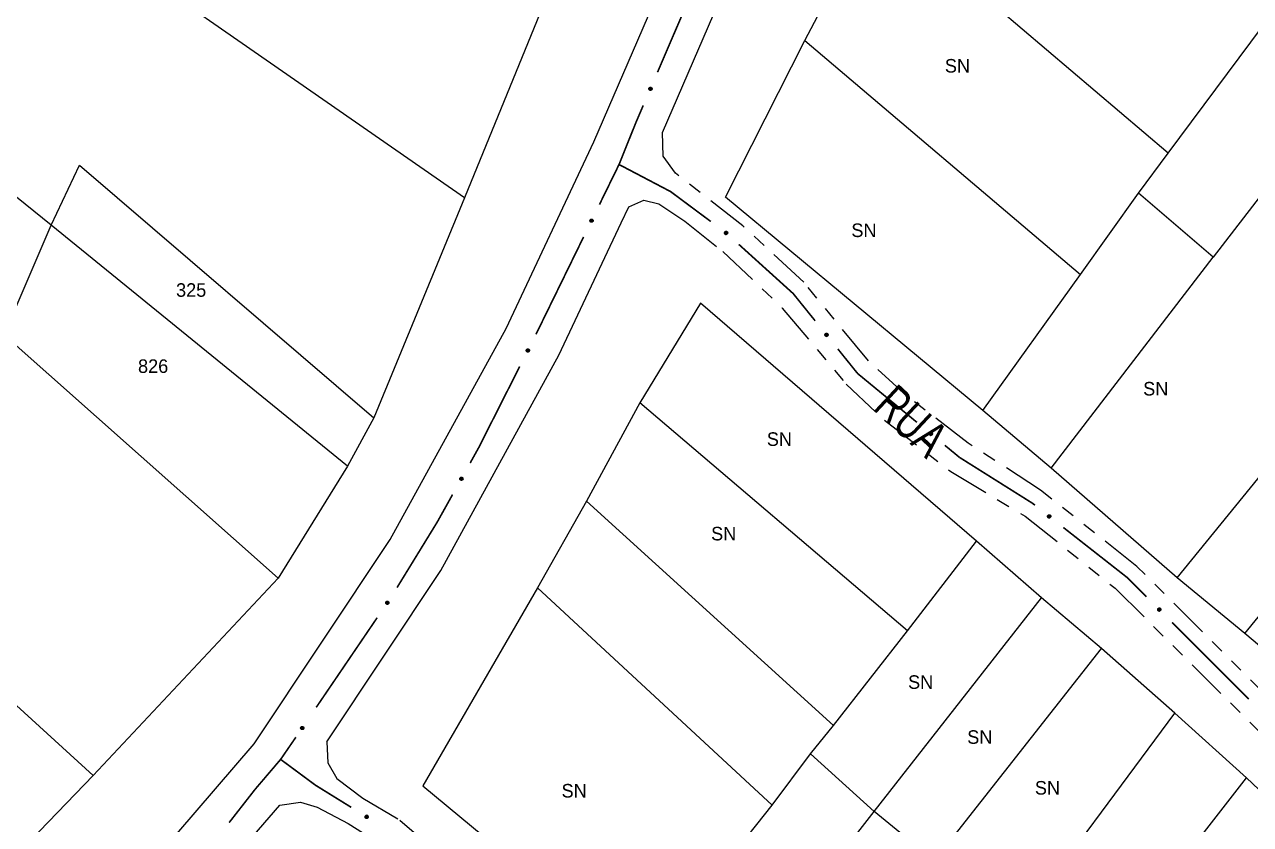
# Model space of a CAD drawing. Extents: x 207981 to 210201, y 4876477 to 4878908.
# Drawn here: x 209509.3 to 209645, y 4877651.8 to 4877740.3 of the extents above; entities that cross this region are included whole.
import ezdxf
from ezdxf.enums import TextEntityAlignment as Align

# ---------------------------------------------------------------- set-up
doc = ezdxf.new("R2010")
doc.units = 0
doc.header["$LTSCALE"] = 1.5
doc.header["$MEASUREMENT"] = 0
doc.linetypes.add('TRACO_25', pattern=[8, 3, -1, 1, -1, 1, -1])
for name, color, linetype in [('CD_MALHA_LOTES', 7, 'CONTINUOUS'), ('RU-QUADRA', 210, 'CONTINUOUS'), ('SV-EIXO-ROD-ESTR', 7, 'CONTINUOUS'), ('SV-EIXO-RUA-N-PAV', 6, 'CONTINUOUS'), ('SV-EST-MUNIC-PAV', 20, 'CONTINUOUS'), ('SV-RUA-NAO-PAV', 7, 'CONTINUOUS'), ('SV-TXT-RUA-N-PAV', 7, 'CONTINUOUS'), ('Th_NmrPort', 1, 'CONTINUOUS')]:
    doc.layers.add(name, color=color, linetype=linetype)
doc.styles.add('ARIAL', font='ARIAL.SHX')

msp = doc.modelspace()

# ---------------------------------------------------------------- linework, layer by layer
at = {"layer": 'CD_MALHA_LOTES', "linetype": 'Continuous', "flags": 128}
for points in [[(209557.983054, 4877721.140125), (209443.295872, 4877800.699996)], [(209512.212865, 4877718.11592), (209439.224826, 4877777.029771)], [(209595.671819, 4877738.538262), (209603.551737, 4877753.550004)], [(209635.916645, 4877726.059934), (209603.551737, 4877753.550004)], [(209568.335142, 4877746.496926), (209557.983054, 4877721.140125)], [(209635.916645, 4877726.059934), (209650.332513, 4877745.470595)], [(209615.371613, 4877697.592615), (209586.89419, 4877721.182495), (209595.671819, 4877738.538262)], [(209595.671819, 4877738.538262), (209626.194031, 4877712.65423)], [(209659.060269, 4877738.089406), (209640.906535, 4877714.5494)], [(209516.865489, 4877657.166545), (209431.547996, 4877734.981682)], [(209632.627635, 4877721.631351), (209635.916645, 4877726.059934)], [(209512.212865, 4877718.11592), (209515.353386, 4877724.745909)], [(209515.353386, 4877724.745909), (209547.921754, 4877696.772007)], [(209626.194031, 4877712.65423), (209632.627635, 4877721.631351)], [(209640.906535, 4877714.5494), (209632.627635, 4877721.631351)], [(209557.983054, 4877721.140125), (209547.921754, 4877696.772007)], [(209506.978663, 4877705.96094), (209512.212865, 4877718.11592)], [(209545.013864, 4877691.421489), (209512.212865, 4877718.11592)], [(209622.952293, 4877691.208885), (209640.906535, 4877714.5494)], [(209615.371613, 4877697.592615), (209626.194031, 4877712.65423)], [(209584.105099, 4877709.461101), (209577.395104, 4877698.448815)], [(209614.69478, 4877683.134239), (209584.105099, 4877709.461101)], [(209537.337035, 4877679.033878), (209506.978663, 4877705.96094)], [(209636.916704, 4877679.039898), (209655.569167, 4877701.98143)], [(209577.395104, 4877698.448815), (209571.474521, 4877687.554942)], [(209607.037492, 4877673.187659), (209577.395104, 4877698.448815)], [(209547.921754, 4877696.772007), (209545.013864, 4877691.421489)], [(209622.952293, 4877691.208885), (209615.371613, 4877697.592615)], [(209644.397638, 4877672.905532), (209663.099974, 4877695.797191)], [(209545.013864, 4877691.421489), (209537.337035, 4877679.033878)], [(209636.916704, 4877679.039898), (209622.952293, 4877691.208885)], [(209571.474521, 4877687.554942), (209566.067055, 4877677.963596)], [(209598.827617, 4877662.727962), (209571.474521, 4877687.554942)], [(209607.037492, 4877673.187659), (209614.69478, 4877683.134239)], [(209621.878422, 4877676.858421), (209614.69478, 4877683.134239)], [(209537.337035, 4877679.033878), (209516.865489, 4877657.166545)], [(209566.067055, 4877677.963596), (209553.357535, 4877656.017967)], [(209592.038681, 4877653.886557), (209566.067055, 4877677.963596)], [(209644.397638, 4877672.905532), (209636.916704, 4877679.039898)], [(209603.32726, 4877653.176087), (209621.878422, 4877676.858421)], [(209628.509475, 4877671.253602), (209621.878422, 4877676.858421)], [(209598.827617, 4877662.727962), (209607.037492, 4877673.187659)], [(209652.078064, 4877666.422056), (209644.397638, 4877672.905532)], [(209610.037255, 4877647.72915), (209628.509475, 4877671.253602)], [(209636.64041, 4877664.069961), (209628.509475, 4877671.253602)], [(209618.799718, 4877640.032392), (209636.64041, 4877664.069961)], [(209636.64041, 4877664.069961), (209644.573992, 4877656.92579)], [(209596.301501, 4877659.570317), (209598.827617, 4877662.727962)], [(209592.038681, 4877653.886557), (209596.301501, 4877659.570317)], [(209603.32726, 4877653.176087), (209596.301501, 4877659.570317)], [(209516.865489, 4877657.166545), (209504.94314, 4877644.837092)], [(209553.357535, 4877656.017967), (209577.710869, 4877635.848513)], [(209626.338595, 4877633.480279), (209644.573992, 4877656.92579)], [(209644.573992, 4877656.92579), (209652.073397, 4877649.82109)], [(209577.710869, 4877635.848513), (209592.038681, 4877653.886557)], [(209584.89451, 4877629.454282), (209603.32726, 4877653.176087)], [(209610.037255, 4877647.72915), (209603.32726, 4877653.176087)]]:
    msp.add_lwpolyline(points, dxfattribs=at)
at = {"layer": 'RU-QUADRA', "linetype": 'Continuous'}
msp.add_lwpolyline([(209568.335142, 4877746.496926), (209557.983054, 4877721.140125), (209547.921754, 4877696.772007), (209545.013864, 4877691.421489), (209537.337035, 4877679.033878), (209516.865489, 4877657.166545), (209504.94314, 4877644.837092), (209496.568417, 4877636.113421), (209470.978985, 4877609.128202), (209475.282662, 4877604.708209), (209453.008225, 4877587.726132), (209443.702977, 4877580.63088), (209430.675629, 4877570.278792), (209428.698264, 4877571.849052), (209399.619364, 4877550.330666), (209386.359386, 4877576.036414), (209380.659921, 4877585.92324), (209393.10569, 4877614.943982), (209404.853566, 4877668.914421), (209420.09091, 4877669.72863), (209425.790374, 4877701.424631), (209431.547996, 4877734.981682), (209436.669048, 4877763.727485)], dxfattribs=at)
at = {"layer": 'RU-QUADRA', "linetype": 'Continuous', "flags": 128}
for points in [[(209652.078064, 4877666.422056), (209644.397638, 4877672.905532), (209636.916704, 4877679.039898), (209622.952293, 4877691.208885), (209615.371613, 4877697.592615), (209586.89419, 4877721.182495), (209595.671819, 4877738.538262), (209603.551737, 4877753.550004)], [(209652.073397, 4877649.82109), (209644.573992, 4877656.92579), (209636.64041, 4877664.069961), (209628.509475, 4877671.253602), (209621.878422, 4877676.858421), (209614.69478, 4877683.134239), (209584.105099, 4877709.461101), (209577.395104, 4877698.448815), (209571.474521, 4877687.554942), (209566.067055, 4877677.963596), (209553.357535, 4877656.017967), (209577.710869, 4877635.848513), (209584.89451, 4877629.454282), (209591.170329, 4877623.928405), (209600.169616, 4877616.389528), (209607.826904, 4877609.995298), (209615.484191, 4877603.285303), (209623.023068, 4877597.088426), (209630.048827, 4877591.088901), (209638.10082, 4877583.90526), (209645.126579, 4877578.024147)]]:
    msp.add_lwpolyline(points, dxfattribs=at)
at = {"layer": 'SV-EIXO-ROD-ESTR', "const_width": 0.18}
for points in [[(209584.088214, 4877746.055275), (209579.352418, 4877735.029295)], [(209577.773819, 4877731.353968), (209576.984519, 4877729.516305)], [(209576.947283, 4877729.42961), (209575.1172, 4877724.878109)], [(209576.984519, 4877729.516305), (209576.947283, 4877729.42961)], [(209575.09087, 4877724.812626), (209572.923179, 4877720.385401)], [(209575.1172, 4877724.878109), (209575.09087, 4877724.812626)], [(209571.165248, 4877716.792397), (209566.332011, 4877706.911111)], [(209566.332011, 4877706.911111), (209565.914539, 4877706.057614)], [(209565.914539, 4877706.057614), (209565.892031, 4877706.013108)], [(209564.086784, 4877702.443643), (209559.573667, 4877693.519979)], [(209559.527162, 4877693.428026), (209558.60343, 4877691.771173)], [(209559.573667, 4877693.519979), (209559.527162, 4877693.428026)], [(209556.65561, 4877688.277465), (209555.194745, 4877685.657184)], [(209554.95438, 4877685.226053), (209550.5033, 4877677.977151)], [(209555.194745, 4877685.657184), (209554.95438, 4877685.226053)], [(209548.301056, 4877674.639061), (209541.553336, 4877664.715943)], [(209539.299237, 4877661.411557), (209538.166789, 4877659.763055)], [(209537.614158, 4877658.958591), (209535.001137, 4877655.898402)], [(209538.166789, 4877659.763055), (209537.614158, 4877658.958591)], [(209534.801867, 4877655.665031), (209531.912571, 4877651.966732)], [(209535.001137, 4877655.898402), (209534.801867, 4877655.665031)]]:
    msp.add_lwpolyline(points, dxfattribs=at)
at = {"layer": 'SV-EIXO-ROD-ESTR'}
for points in [[(209578.720967, 4877733.280207), (209578.739737, 4877733.235043), (209578.746633, 4877733.192389), (209578.742146, 4877733.155158), (209578.729602, 4877733.123292), (209578.713097, 4877733.092137), (209578.689526, 4877733.064398), (209578.656546, 4877733.039405), (209578.611373, 4877733.020258), (209578.567214, 4877733.016065), (209578.530478, 4877733.018512), (209578.496497, 4877733.029679), (209578.4665, 4877733.04622), (209578.438495, 4877733.071656), (209578.413494, 4877733.105326), (209578.39534, 4877733.151215), (209578.388866, 4877733.193078), (209578.394152, 4877733.228976), (209578.405595, 4877733.263067), (209578.422826, 4877733.294672), (209578.446121, 4877733.321768), (209578.480066, 4877733.34688), (209578.525596, 4877733.364197), (209578.567276, 4877733.371131), (209578.603238, 4877733.366351), (209578.636547, 4877733.354329), (209578.667997, 4877733.338155), (209578.696868, 4877733.315622), (209578.720967, 4877733.280207)], [(209572.206035, 4877718.669695), (209572.22256, 4877718.623663), (209572.227349, 4877718.580721), (209572.221035, 4877718.543756), (209572.206938, 4877718.512546), (209572.18892, 4877718.482241), (209572.164013, 4877718.455695), (209572.129843, 4877718.432355), (209572.083782, 4877718.415454), (209572.039471, 4877718.41344), (209572.002899, 4877718.417691), (209571.969509, 4877718.430516), (209571.940362, 4877718.448513), (209571.913643, 4877718.475297), (209571.890329, 4877718.510156), (209571.874455, 4877718.556883), (209571.870049, 4877718.599014), (209571.877095, 4877718.634608), (209571.890202, 4877718.668095), (209571.908967, 4877718.698814), (209571.933567, 4877718.724731), (209571.968707, 4877718.748142), (209572.015034, 4877718.763197), (209572.057004, 4877718.768072), (209572.092688, 4877718.761528), (209572.125365, 4877718.747882), (209572.155981, 4877718.73018), (209572.183708, 4877718.706253), (209572.206035, 4877718.669695)], [(209565.152484, 4877704.306911), (209565.168394, 4877704.260662), (209565.172611, 4877704.217661), (209565.165805, 4877704.180783), (209565.151294, 4877704.149764), (209565.132873, 4877704.119701), (209565.107615, 4877704.093489), (209565.073137, 4877704.070607), (209565.026856, 4877704.054321), (209564.982521, 4877704.052897), (209564.946009, 4877704.057635), (209564.912793, 4877704.070904), (209564.883888, 4877704.089288), (209564.857529, 4877704.116425), (209564.83468, 4877704.151592), (209564.819431, 4877704.198526), (209564.815586, 4877704.240711), (209564.823106, 4877704.276208), (209564.836657, 4877704.309518), (209564.85583, 4877704.339984), (209564.880773, 4877704.365571), (209564.916222, 4877704.388512), (209564.962745, 4877704.402949), (209565.004777, 4877704.407264), (209565.04037, 4877704.400245), (209565.072863, 4877704.386165), (209565.10324, 4877704.368057), (209565.130646, 4877704.343763), (209565.152484, 4877704.306911)], [(209557.795633, 4877690.096209), (209557.809664, 4877690.049357), (209557.812142, 4877690.00622), (209557.803853, 4877689.969647), (209557.788102, 4877689.939238), (209557.768484, 4877689.909944), (209557.742188, 4877689.884773), (209557.706815, 4877689.8633), (209557.659914, 4877689.848895), (209557.615558, 4877689.849261), (209557.579267, 4877689.855469), (209557.546613, 4877689.870068), (209557.518474, 4877689.889603), (209557.493231, 4877689.917782), (209557.47182, 4877689.953842), (209557.458477, 4877690.001353), (209557.456338, 4877690.043659), (209557.465284, 4877690.078824), (209557.480168, 4877690.111559), (209557.500556, 4877690.141227), (209557.52651, 4877690.165787), (209557.562856, 4877690.187278), (209557.609924, 4877690.199826), (209557.652095, 4877690.202442), (209557.687376, 4877690.193992), (209557.719275, 4877690.178613), (209557.748896, 4877690.159293), (209557.775299, 4877690.133913), (209557.795633, 4877690.096209)], [(209549.597497, 4877676.349827), (209549.607328, 4877676.301917), (209549.605981, 4877676.258731), (209549.59449, 4877676.223034), (209549.57611, 4877676.194138), (209549.553977, 4877676.166694), (209549.525558, 4877676.143947), (209549.488424, 4877676.125688), (209549.440433, 4877676.115489), (209549.396283, 4877676.119777), (209549.360683, 4877676.12917), (209549.329449, 4877676.146601), (209549.303148, 4877676.168548), (209549.280497, 4877676.19885), (209549.26236, 4877676.236663), (209549.253272, 4877676.285168), (209549.254884, 4877676.327498), (209549.266905, 4877676.361733), (209549.284627, 4877676.393023), (209549.307559, 4877676.420771), (209549.335585, 4877676.442939), (209549.373689, 4877676.461131), (209549.421682, 4877676.469466), (209549.46392, 4877676.468341), (209549.498315, 4877676.456803), (209549.528728, 4877676.438662), (209549.556524, 4877676.416798), (209549.580579, 4877676.389182), (209549.597497, 4877676.349827)], [(209540.174198, 4877662.490826), (209540.183802, 4877662.44287), (209540.18225, 4877662.39969), (209540.17059, 4877662.364048), (209540.152073, 4877662.33524), (209540.129811, 4877662.3079), (209540.101284, 4877662.285289), (209540.064063, 4877662.267206), (209540.016024, 4877662.257234), (209539.971895, 4877662.261732), (209539.936341, 4877662.271294), (209539.905189, 4877662.288872), (209539.878993, 4877662.310944), (209539.856486, 4877662.341353), (209539.838529, 4877662.379251), (209539.829671, 4877662.427799), (209539.831483, 4877662.470121), (209539.843667, 4877662.504299), (209539.861537, 4877662.535505), (209539.8846, 4877662.563143), (209539.91273, 4877662.585178), (209539.95092, 4877662.603189), (209539.998953, 4877662.611297), (209540.041184, 4877662.609971), (209540.075525, 4877662.598271), (209540.105851, 4877662.579986), (209540.133543, 4877662.55799), (209540.157467, 4877662.53026), (209540.174198, 4877662.490826)]]:
    msp.add_lwpolyline(points, close=True, dxfattribs=at)
for points in [[(209578.422826, 4877733.294672), (209578.388866, 4877733.193078)], [(209578.433345, 4877733.303982), (209578.394185, 4877733.178235)], [(209578.446121, 4877733.321768), (209578.39534, 4877733.151215)], [(209578.463106, 4877733.328325), (209578.407052, 4877733.135582)], [(209578.480066, 4877733.34688), (209578.413494, 4877733.105326)], [(209578.502721, 4877733.351407), (209578.426726, 4877733.091491)], [(209578.525596, 4877733.364197), (209578.438495, 4877733.071656)], [(209578.544659, 4877733.366065), (209578.4534, 4877733.063698)], [(209578.567276, 4877733.371131), (209578.4665, 4877733.04622)], [(209578.58318, 4877733.365856), (209578.482228, 4877733.04092)], [(209578.603238, 4877733.366351), (209578.496497, 4877733.029679)], [(209578.618471, 4877733.358123), (209578.51178, 4877733.026742)], [(209578.636547, 4877733.354329), (209578.530478, 4877733.018512)], [(209578.651784, 4877733.34233), (209578.552447, 4877733.021156)], [(209578.667997, 4877733.338155), (209578.567214, 4877733.016065)], [(209578.680436, 4877733.322598), (209578.591507, 4877733.0222)], [(209578.696868, 4877733.315622), (209578.611373, 4877733.020258)], [(209578.706933, 4877733.297852), (209578.633622, 4877733.033812)], [(209578.720967, 4877733.280207), (209578.656546, 4877733.039405)], [(209578.730192, 4877733.25519), (209578.675568, 4877733.058863)], [(209578.739737, 4877733.235043), (209578.689526, 4877733.064398)], [(209578.743773, 4877733.210745), (209578.703899, 4877733.086791)], [(209578.746633, 4877733.192389), (209578.713097, 4877733.092137)], [(209571.908967, 4877718.698814), (209571.870049, 4877718.599014)], [(209571.933567, 4877718.724731), (209571.874455, 4877718.556883)], [(209571.919931, 4877718.707594), (209571.874632, 4877718.583927)], [(209571.950855, 4877718.730444), (209571.885384, 4877718.540693)], [(209571.968707, 4877718.748142), (209571.890329, 4877718.510156)], [(209571.991557, 4877718.751548), (209571.902864, 4877718.495686)], [(209572.015034, 4877718.763197), (209571.913643, 4877718.475297)], [(209572.034166, 4877718.764125), (209571.928138, 4877718.466615)], [(209572.057004, 4877718.768072), (209571.940362, 4877718.448513)], [(209572.07263, 4877718.76202), (209571.955811, 4877718.442446)], [(209572.092688, 4877718.761528), (209571.969509, 4877718.430516)], [(209572.107497, 4877718.752561), (209571.984629, 4877718.426831)], [(209572.125365, 4877718.747882), (209572.002899, 4877718.417691)], [(209572.139993, 4877718.735147), (209572.024972, 4877718.41925)], [(209572.155981, 4877718.73018), (209572.039471, 4877718.41344)], [(209572.167639, 4877718.71403), (209572.064037, 4877718.418371)], [(209572.183708, 4877718.706253), (209572.083782, 4877718.415454)], [(209572.192887, 4877718.688009), (209572.106671, 4877718.427897)], [(209572.206035, 4877718.669695), (209572.129843, 4877718.432355)], [(209572.214018, 4877718.644255), (209572.149799, 4877718.450853)], [(209572.22256, 4877718.623663), (209572.164013, 4877718.455695)], [(209572.225396, 4877718.599196), (209572.17947, 4877718.477353)], [(209572.227349, 4877718.580721), (209572.18892, 4877718.482241)], [(209564.85583, 4877704.339984), (209564.815586, 4877704.240711)], [(209564.880773, 4877704.365571), (209564.819431, 4877704.198526)], [(209564.86691, 4877704.348618), (209564.819967, 4877704.225565)], [(209564.898135, 4877704.371053), (209564.830143, 4877704.182191)], [(209564.916222, 4877704.388512), (209564.83468, 4877704.151592)], [(209564.939116, 4877704.391613), (209564.847022, 4877704.136956)], [(209564.962745, 4877704.402949), (209564.857529, 4877704.116425)], [(209564.981887, 4877704.403622), (209564.871907, 4877704.10755)], [(209565.004777, 4877704.407264), (209564.883888, 4877704.089288)], [(209565.020321, 4877704.401005), (209564.899255, 4877704.083015)], [(209565.04037, 4877704.400245), (209564.912793, 4877704.070904)], [(209565.055059, 4877704.391082), (209564.927863, 4877704.067018)], [(209565.072863, 4877704.386165), (209564.946009, 4877704.057635)], [(209565.087319, 4877704.373237), (209564.968101, 4877704.0589)], [(209565.10324, 4877704.368057), (209564.982521, 4877704.052897)], [(209565.114682, 4877704.351753), (209565.00715, 4877704.0575)], [(209565.130646, 4877704.343763), (209565.026856, 4877704.054321)], [(209565.139581, 4877704.325398), (209565.049908, 4877704.066458)], [(209565.152484, 4877704.306911), (209565.073137, 4877704.070607)], [(209565.160127, 4877704.281367), (209565.093338, 4877704.088838)], [(209565.168394, 4877704.260662), (209565.107615, 4877704.093489)], [(209565.170904, 4877704.23616), (209565.123359, 4877704.11494)], [(209565.172611, 4877704.217661), (209565.132873, 4877704.119701)], [(209557.500556, 4877690.141227), (209557.456338, 4877690.043659)], [(209557.52651, 4877690.165787), (209557.458477, 4877690.001353)], [(209557.511975, 4877690.149407), (209557.460104, 4877690.028348)], [(209557.54408, 4877690.170564), (209557.468521, 4877689.984599)], [(209557.562856, 4877690.187278), (209557.47182, 4877689.953842)], [(209557.585856, 4877690.189454), (209557.483561, 4877689.93872)], [(209557.609924, 4877690.199826), (209557.493231, 4877689.917782)], [(209557.629078, 4877690.199726), (209557.507239, 4877689.908334)], [(209557.652095, 4877690.202442), (209557.518474, 4877689.889603)], [(209557.667374, 4877690.19556), (209557.533575, 4877689.882715)], [(209557.687376, 4877690.193992), (209557.546613, 4877689.870068)], [(209557.701683, 4877690.184243), (209557.561514, 4877689.865576)], [(209557.719275, 4877690.178613), (209557.579267, 4877689.855469)], [(209557.733198, 4877690.165111), (209557.601392, 4877689.855842)], [(209557.748896, 4877690.159293), (209557.615558, 4877689.849261)], [(209557.759671, 4877690.142541), (209557.640353, 4877689.852867)], [(209557.775299, 4877690.133913), (209557.659914, 4877689.848895)], [(209557.783486, 4877690.115203), (209557.683437, 4877689.860092)], [(209557.795633, 4877690.096209), (209557.706815, 4877689.8633)], [(209557.802239, 4877690.070378), (209557.727735, 4877689.880701)], [(209557.809664, 4877690.049357), (209557.742188, 4877689.884773)], [(209557.811182, 4877690.024773), (209557.758785, 4877689.905571)], [(209557.812142, 4877690.00622), (209557.768484, 4877689.909944)], [(209549.335585, 4877676.442939), (209549.253272, 4877676.285168)], [(209549.307559, 4877676.420771), (209549.254884, 4877676.327498)], [(209549.319657, 4877676.427909), (209549.257281, 4877676.311913)], [(209549.353508, 4877676.446143), (209549.261795, 4877676.267591)], [(209549.373689, 4877676.461131), (209549.26236, 4877676.236663)], [(209549.396792, 4877676.461263), (209549.272717, 4877676.220561)], [(209549.421682, 4877676.469466), (209549.280497, 4877676.19885)], [(209549.440752, 4877676.467672), (209549.293614, 4877676.1882)], [(209549.46392, 4877676.468341), (209549.303148, 4877676.168548)], [(209549.47853, 4877676.460135), (209549.317581, 4877676.160352)], [(209549.498315, 4877676.456803), (209549.329449, 4877676.146601)], [(209549.511704, 4877676.445827), (209549.343894, 4877676.140809)], [(209549.528728, 4877676.438662), (209549.360683, 4877676.12917)], [(209549.541402, 4877676.423982), (209549.382755, 4877676.127585)], [(209549.556524, 4877676.416798), (209549.396283, 4877676.119777)], [(209549.565775, 4877676.399158), (209549.4213, 4877676.121175)], [(209549.580579, 4877676.389182), (209549.440433, 4877676.115489)], [(209549.587078, 4877676.369821), (209549.464854, 4877676.124561)], [(209549.597497, 4877676.349827), (209549.488424, 4877676.125688)], [(209549.601792, 4877676.323513), (209549.510801, 4877676.14117)], [(209549.607328, 4877676.301917), (209549.525558, 4877676.143947)], [(209549.606667, 4877676.277295), (209549.54393, 4877676.163196)], [(209549.605981, 4877676.258731), (209549.553977, 4877676.166694)], [(209539.91273, 4877662.585178), (209539.829671, 4877662.427799)], [(209539.8846, 4877662.563143), (209539.831483, 4877662.470121)], [(209539.896731, 4877662.570224), (209539.833806, 4877662.454525)], [(209539.930668, 4877662.588297), (209539.83811, 4877662.410182)], [(209539.95092, 4877662.603189), (209539.838529, 4877662.379251)], [(209539.974023, 4877662.603212), (209539.848809, 4877662.363101)], [(209539.998953, 4877662.611297), (209539.856486, 4877662.341353)], [(209540.018014, 4877662.609412), (209539.869553, 4877662.330641)], [(209540.041184, 4877662.609971), (209539.878993, 4877662.310944)], [(209540.055755, 4877662.601696), (209539.893387, 4877662.30268)], [(209540.075525, 4877662.598271), (209539.905189, 4877662.288872)], [(209540.088861, 4877662.587231), (209539.919607, 4877662.283012)], [(209540.105851, 4877662.579986), (209539.936341, 4877662.271294)], [(209540.118456, 4877662.565246), (209539.958405, 4877662.269604)], [(209540.133543, 4877662.55799), (209539.971895, 4877662.261732)], [(209540.14271, 4877662.540306), (209539.996919, 4877662.263012)], [(209540.157467, 4877662.53026), (209540.016024, 4877662.257234)], [(209540.163874, 4877662.510868), (209540.040489, 4877662.26619)], [(209540.174198, 4877662.490826), (209540.064063, 4877662.267206)], [(209540.178368, 4877662.464491), (209540.086514, 4877662.282582)], [(209540.183802, 4877662.44287), (209540.101284, 4877662.285289)], [(209540.183024, 4877662.418251), (209540.119747, 4877662.30445)], [(209540.18225, 4877662.39969), (209540.129811, 4877662.3079)]]:
    msp.add_lwpolyline(points, dxfattribs=at)
at = {"layer": 'SV-EIXO-RUA-N-PAV', "const_width": 0.18}
for points in [[(209575.09087, 4877724.812626), (209580.403258, 4877722.023623)], [(209580.403258, 4877722.023623), (209580.804549, 4877721.812945)], [(209580.804549, 4877721.812945), (209585.25435, 4877718.501465)], [(209588.34918, 4877715.974424), (209594.28417, 4877710.610107)], [(209594.28417, 4877710.610107), (209594.374535, 4877710.52843)], [(209594.374535, 4877710.52843), (209596.80908, 4877707.509594)], [(209599.32009, 4877704.395942), (209601.203347, 4877702.060703)], [(209601.203347, 4877702.060703), (209601.516633, 4877701.672229)], [(209601.516633, 4877701.672229), (209608.081164, 4877696.271032)], [(209611.170013, 4877693.729574), (209612.714438, 4877692.458845)], [(209612.714438, 4877692.458845), (209612.801148, 4877692.387501)], [(209612.801148, 4877692.387501), (209620.326667, 4877687.659077)], [(209620.326667, 4877687.659077), (209620.871719, 4877687.316612)], [(209620.871719, 4877687.316612), (209621.152138, 4877687.096824)], [(209624.300362, 4877684.629297), (209631.383865, 4877679.077362)], [(209631.383865, 4877679.077362), (209631.442024, 4877679.031778)], [(209631.442024, 4877679.031778), (209633.511093, 4877676.962709)], [(209636.33952, 4877674.134282), (209644.824801, 4877665.649)], [(209537.984235, 4877658.684637), (209537.614158, 4877658.958591)], [(209541.469418, 4877656.104697), (209537.984235, 4877658.684637)], [(209542.033828, 4877655.7553), (209541.469418, 4877656.104697)], [(209545.434888, 4877653.649882), (209542.033828, 4877655.7553)]]:
    msp.add_lwpolyline(points, dxfattribs=at)
at = {"layer": 'SV-EIXO-RUA-N-PAV'}
for points in [[(209586.913974, 4877717.420012), (209586.96278, 4877717.42317), (209587.005373, 4877717.415905), (209587.039153, 4877717.399621), (209587.065251, 4877717.377447), (209587.089396, 4877717.351755), (209587.108024, 4877717.320482), (209587.121011, 4877717.281192), (209587.124524, 4877717.232255), (209587.114213, 4877717.189112), (209587.10002, 4877717.15514), (209587.078466, 4877717.126595), (209587.053114, 4877717.103557), (209587.019989, 4877717.085281), (209586.980044, 4877717.072509), (209586.93075, 4877717.070168), (209586.889043, 4877717.077578), (209586.856782, 4877717.094187), (209586.828222, 4877717.116038), (209586.803887, 4877717.142562), (209586.785778, 4877717.173367), (209586.772991, 4877717.213608), (209586.771325, 4877717.262292), (209586.77824, 4877717.303974), (209586.794391, 4877717.336459), (209586.816537, 4877717.364093), (209586.842011, 4877717.388623), (209586.872668, 4877717.408658), (209586.913974, 4877717.420012)], [(209598.060077, 4877706.133714), (209598.108776, 4877706.129193), (209598.149706, 4877706.11535), (209598.180521, 4877706.093978), (209598.202826, 4877706.067992), (209598.222651, 4877706.038837), (209598.236154, 4877706.005033), (209598.24283, 4877705.964194), (209598.238638, 4877705.91531), (209598.2217, 4877705.874314), (209598.202364, 4877705.842982), (209598.176606, 4877705.818164), (209598.147961, 4877705.799379), (209598.112383, 4877705.786514), (209598.070931, 4877705.780153), (209598.021879, 4877705.785558), (209597.981845, 4877705.799405), (209597.952583, 4877705.82086), (209597.927796, 4877705.846913), (209597.907913, 4877705.87692), (209597.894849, 4877705.91018), (209597.88852, 4877705.951927), (209597.894496, 4877706.000271), (209597.907851, 4877706.040357), (209597.928889, 4877706.069913), (209597.955088, 4877706.093739), (209597.984088, 4877706.113979), (209598.017504, 4877706.128967), (209598.060077, 4877706.133714)], [(209609.584578, 4877695.176598), (209609.633185, 4877695.18202), (209609.676069, 4877695.17674), (209609.710569, 4877695.162042), (209609.737669, 4877695.141105), (209609.762981, 4877695.116562), (209609.783042, 4877695.086187), (209609.797839, 4877695.047542), (209609.80362, 4877694.998821), (209609.795324, 4877694.955246), (209609.782724, 4877694.920652), (209609.762519, 4877694.891136), (209609.738264, 4877694.866946), (209609.706024, 4877694.847152), (209609.666715, 4877694.832539), (209609.617583, 4877694.827911), (209609.575576, 4877694.833376), (209609.54258, 4877694.848469), (209609.513036, 4877694.86897), (209609.487494, 4877694.894336), (209609.467974, 4877694.924266), (209609.453332, 4877694.96387), (209609.449407, 4877695.012424), (209609.454379, 4877695.054383), (209609.469005, 4877695.087583), (209609.489843, 4877695.116215), (209609.514151, 4877695.141902), (209609.543845, 4877695.163338), (209609.584578, 4877695.176598)], [(209622.681072, 4877686.038334), (209622.729537, 4877686.044906), (209622.772534, 4877686.040645), (209622.807372, 4877686.026768), (209622.834961, 4877686.006479), (209622.860848, 4877685.982543), (209622.881623, 4877685.952652), (209622.897332, 4877685.914369), (209622.904266, 4877685.865799), (209622.897006, 4877685.822039), (209622.885229, 4877685.787156), (209622.865729, 4877685.75717), (209622.842055, 4877685.732412), (209622.810292, 4877685.711859), (209622.771341, 4877685.696318), (209622.722333, 4877685.690527), (209622.680208, 4877685.694994), (209622.646863, 4877685.709301), (209622.616841, 4877685.729096), (209622.590706, 4877685.753849), (209622.570482, 4877685.783308), (209622.554905, 4877685.822555), (209622.549831, 4877685.871001), (209622.553806, 4877685.913066), (209622.567641, 4877685.946604), (209622.587795, 4877685.975722), (209622.611487, 4877686.001978), (209622.640664, 4877686.024112), (209622.681072, 4877686.038334)], [(209634.901548, 4877675.727931), (209634.950451, 4877675.728624), (209634.992623, 4877675.71922), (209635.025539, 4877675.701252), (209635.050486, 4877675.67779), (209635.073304, 4877675.650913), (209635.090331, 4877675.61874), (209635.10132, 4877675.578845), (209635.102359, 4877675.529793), (209635.089886, 4877675.487225), (209635.073997, 4877675.454012), (209635.05103, 4877675.426591), (209635.024549, 4877675.404861), (209634.990544, 4877675.38828), (209634.950006, 4877675.377539), (209634.900657, 4877675.377687), (209634.859376, 4877675.387191), (209634.827995, 4877675.405406), (209634.800573, 4877675.42867), (209634.777606, 4877675.456388), (209634.761074, 4877675.488066), (209634.750333, 4877675.528902), (209634.751125, 4877675.577607), (209634.760134, 4877675.618888), (209634.777903, 4877675.650517), (209634.801414, 4877675.676998), (209634.828094, 4877675.700213), (209634.859722, 4877675.718675), (209634.901548, 4877675.727931)], [(209547.199644, 4877652.427948), (209547.152199, 4877652.416073), (209547.108994, 4877652.415568), (209547.072838, 4877652.425519), (209547.043181, 4877652.442643), (209547.014813, 4877652.46358), (209546.99087, 4877652.490998), (209546.971036, 4877652.527316), (209546.958789, 4877652.574826), (209546.961181, 4877652.619119), (209546.969041, 4877652.655088), (209546.985116, 4877652.687041), (209547.005917, 4877652.714258), (209547.03522, 4877652.738187), (209547.07222, 4877652.757927), (209547.120291, 4877652.769086), (209547.162652, 4877652.76929), (209547.197371, 4877652.758747), (209547.229392, 4877652.742382), (209547.258097, 4877652.72066), (209547.281445, 4877652.693611), (209547.301253, 4877652.656321), (209547.311638, 4877652.608729), (209547.312324, 4877652.566482), (209547.302271, 4877652.531624), (209547.28545, 4877652.500461), (209547.264797, 4877652.471754), (209547.238237, 4877652.446538), (209547.199644, 4877652.427948)]]:
    msp.add_lwpolyline(points, close=True, dxfattribs=at)
for points in [[(209586.771325, 4877717.262292), (209587.019989, 4877717.085281)], [(209586.772991, 4877717.213608), (209586.980044, 4877717.072509)], [(209586.775721, 4877717.280935), (209587.032339, 4877717.096812)], [(209586.776032, 4877717.23651), (209586.997415, 4877717.080557)], [(209586.77824, 4877717.303974), (209587.053114, 4877717.103557)], [(209586.785065, 4877717.19156), (209586.949331, 4877717.076196)], [(209586.785778, 4877717.173367), (209586.93075, 4877717.070168)], [(209586.788374, 4877717.317319), (209587.063215, 4877717.116727)], [(209586.794391, 4877717.336459), (209587.078466, 4877717.126595)], [(209586.798478, 4877717.155526), (209586.904809, 4877717.077812)], [(209586.803887, 4877717.142562), (209586.889043, 4877717.077578)], [(209586.807102, 4877717.348214), (209587.086186, 4877717.140108)], [(209586.816537, 4877717.364093), (209587.10002, 4877717.15514)], [(209586.832818, 4877717.374631), (209587.104622, 4877717.176784)], [(209586.842011, 4877717.388623), (209587.114213, 4877717.189112)], [(209586.860754, 4877717.395364), (209587.116263, 4877717.214084)], [(209586.872668, 4877717.408658), (209587.124524, 4877717.232255)], [(209586.892739, 4877717.412437), (209587.118891, 4877717.257691)], [(209586.913974, 4877717.420012), (209587.121011, 4877717.281192)], [(209586.940629, 4877717.420652), (209587.108749, 4877717.305483)], [(209586.96278, 4877717.42317), (209587.108024, 4877717.320482)], [(209586.987078, 4877717.419134), (209587.091481, 4877717.341323)], [(209587.005373, 4877717.415905), (209587.089396, 4877717.351755)], [(209597.88852, 4877705.951927), (209598.070931, 4877705.780153)], [(209597.894496, 4877706.000271), (209598.112383, 4877705.786514)], [(209597.894849, 4877705.91018), (209598.021879, 4877705.785558)], [(209597.895109, 4877705.97407), (209598.089348, 4877705.785382)], [(209597.896994, 4877705.92826), (209598.041174, 4877705.788603)], [(209597.901756, 4877706.017996), (209598.126386, 4877705.79597)], [(209597.9046, 4877705.890571), (209597.997454, 4877705.797169)], [(209597.907851, 4877706.040357), (209598.147961, 4877705.799379)], [(209597.907913, 4877705.87692), (209597.981845, 4877705.799405)], [(209597.91995, 4877706.051951), (209598.159999, 4877705.810806)], [(209597.928889, 4877706.069913), (209598.176606, 4877705.818164)], [(209597.943283, 4877706.079533), (209598.186347, 4877705.830302)], [(209597.955088, 4877706.093739), (209598.202364, 4877705.842982)], [(209597.972818, 4877706.101598), (209598.210297, 4877705.86364)], [(209597.984088, 4877706.113979), (209598.2217, 4877705.874314)], [(209598.003655, 4877706.117702), (209598.227634, 4877705.898657)], [(209598.017504, 4877706.128967), (209598.238638, 4877705.91531)], [(209598.037919, 4877706.129557), (209598.237057, 4877705.941315)], [(209598.060077, 4877706.133714), (209598.24283, 4877705.964194)], [(209598.086504, 4877706.130174), (209598.234521, 4877705.990106)], [(209598.108776, 4877706.129193), (209598.236154, 4877706.005033)], [(209598.132143, 4877706.121402), (209598.223077, 4877706.028206)], [(209598.149706, 4877706.11535), (209598.222651, 4877706.038837)], [(209609.449407, 4877695.012424), (209609.706024, 4877694.847152)], [(209609.452933, 4877695.031251), (209609.717825, 4877694.859244)], [(209609.453332, 4877694.96387), (209609.666715, 4877694.832539)], [(209609.454379, 4877695.054383), (209609.738264, 4877694.866946)], [(209609.455307, 4877694.986889), (209609.683693, 4877694.841385)], [(209609.463883, 4877695.068184), (209609.747742, 4877694.880572)], [(209609.466417, 4877694.942407), (209609.635863, 4877694.834796)], [(209609.467974, 4877694.924266), (209609.617583, 4877694.827911)], [(209609.469005, 4877695.087583), (209609.762519, 4877694.891136)], [(209609.481156, 4877695.099915), (209609.769603, 4877694.904993)], [(209609.481489, 4877694.907034), (209609.591314, 4877694.834342)], [(209609.487494, 4877694.894336), (209609.575576, 4877694.833376)], [(209609.489843, 4877695.116215), (209609.782724, 4877694.920652)], [(209609.505618, 4877695.127498), (209609.786316, 4877694.942487)], [(209609.514151, 4877695.141902), (209609.795324, 4877694.955246)], [(209609.532561, 4877695.149505), (209609.796213, 4877694.980286)], [(209609.543845, 4877695.163338), (209609.80362, 4877694.998821)], [(209609.563718, 4877695.168045), (209609.796813, 4877695.023968)], [(209609.584578, 4877695.176598), (209609.797839, 4877695.047542)], [(209609.611175, 4877695.178476), (209609.784462, 4877695.071238)], [(209609.633185, 4877695.18202), (209609.783042, 4877695.086187)], [(209609.657644, 4877695.179116), (209609.765549, 4877695.106237)], [(209609.676069, 4877695.17674), (209609.762981, 4877695.116562)], [(209622.552909, 4877685.889907), (209622.821804, 4877685.724227)], [(209622.553806, 4877685.913066), (209622.842055, 4877685.732412)], [(209622.562981, 4877685.927089), (209622.851207, 4877685.746258)], [(209622.567641, 4877685.946604), (209622.865729, 4877685.75717)], [(209622.579496, 4877685.95922), (209622.872483, 4877685.771191)], [(209622.587795, 4877685.975722), (209622.885229, 4877685.787156)], [(209622.603298, 4877685.987375), (209622.888302, 4877685.80907)], [(209622.611487, 4877686.001978), (209622.897006, 4877685.822039)], [(209622.629711, 4877686.010016), (209622.8973, 4877685.847094)], [(209622.640664, 4877686.024112), (209622.904266, 4877685.865799)], [(209622.66042, 4877686.029289), (209622.896865, 4877685.890778)], [(209622.681072, 4877686.038334), (209622.897332, 4877685.914369)], [(209622.707616, 4877686.040841), (209622.883397, 4877685.937741)], [(209622.729537, 4877686.044906), (209622.881623, 4877685.952652)], [(209622.754058, 4877686.042583), (209622.863659, 4877685.972282)], [(209622.772534, 4877686.040645), (209622.860848, 4877685.982543)], [(209622.549831, 4877685.871001), (209622.810292, 4877685.711859)], [(209622.554905, 4877685.822555), (209622.771341, 4877685.696318)], [(209622.556334, 4877685.845613), (209622.788105, 4877685.705564)], [(209622.568496, 4877685.801407), (209622.740445, 4877685.697843)], [(209622.570482, 4877685.783308), (209622.722333, 4877685.690527)], [(209622.584402, 4877685.766402), (209622.695919, 4877685.696334)], [(209622.590706, 4877685.753849), (209622.680208, 4877685.694994)], [(209634.750333, 4877675.528902), (209634.950006, 4877675.377539)], [(209634.751125, 4877675.577607), (209634.990544, 4877675.38828)], [(209634.754526, 4877675.551621), (209634.967761, 4877675.3847)], [(209634.756456, 4877675.596005), (209635.00346, 4877675.399173)], [(209634.760134, 4877675.618888), (209635.024549, 4877675.404861)], [(209634.761074, 4877675.488066), (209634.900657, 4877675.377687)], [(209634.76128, 4877675.506273), (209634.919517, 4877675.38277)], [(209634.770928, 4877675.631705), (209635.035301, 4877675.417505)], [(209634.772858, 4877675.469608), (209634.875134, 4877675.38663)], [(209634.777606, 4877675.456388), (209634.859376, 4877675.387191)], [(209634.777903, 4877675.650517), (209635.05103, 4877675.426591)], [(209634.791191, 4877675.661616), (209635.059423, 4877675.439697)], [(209634.801414, 4877675.676998), (209635.073997, 4877675.454012)], [(209634.818207, 4877675.686702), (209635.079685, 4877675.475397)], [(209634.828094, 4877675.700213), (209635.089886, 4877675.487225)], [(209634.847153, 4877675.705999), (209635.093193, 4877675.512062)], [(209634.859722, 4877675.718675), (209635.102359, 4877675.529793)], [(209634.879958, 4877675.721437), (209635.098017, 4877675.555481)], [(209634.901548, 4877675.727931), (209635.10132, 4877675.578845)], [(209634.928201, 4877675.727226), (209635.090298, 4877675.603724)], [(209634.950451, 4877675.728624), (209635.090331, 4877675.61874)], [(209634.974515, 4877675.723367), (209635.07486, 4877675.640389)], [(209634.992623, 4877675.71922), (209635.073304, 4877675.650913)], [(209547.238237, 4877652.446538), (209546.958789, 4877652.574826)], [(209547.264797, 4877652.471754), (209546.961181, 4877652.619119)], [(209547.24757, 4877652.461756), (209546.963651, 4877652.594185)], [(209547.271326, 4877652.48717), (209546.968402, 4877652.632969)], [(209547.219172, 4877652.439214), (209546.968899, 4877652.550815)], [(209547.28545, 4877652.500461), (209546.969041, 4877652.655088)], [(209547.199644, 4877652.427948), (209546.971036, 4877652.527316)], [(209547.291879, 4877652.517777), (209546.979949, 4877652.672361)], [(209547.302271, 4877652.531624), (209546.985116, 4877652.687041)], [(209547.173538, 4877652.42253), (209546.987463, 4877652.505622)], [(209547.152199, 4877652.416073), (209546.99087, 4877652.490998)], [(209547.304751, 4877652.551533), (209546.998346, 4877652.699487)], [(209547.312324, 4877652.566482), (209547.005917, 4877652.714258)], [(209547.127571, 4877652.415679), (209547.010888, 4877652.473468)], [(209547.108994, 4877652.415568), (209547.014813, 4877652.46358)], [(209547.310663, 4877652.589599), (209547.025142, 4877652.724625)], [(209547.311638, 4877652.608729), (209547.03522, 4877652.738187)], [(209547.302376, 4877652.633245), (209547.056578, 4877652.74689)], [(209547.301253, 4877652.656321), (209547.07222, 4877652.757927)], [(209547.285415, 4877652.675841), (209547.103096, 4877652.759818)], [(209547.281445, 4877652.693611), (209547.120291, 4877652.769086)], [(209547.265746, 4877652.708879), (209547.147184, 4877652.766227)], [(209547.258097, 4877652.72066), (209547.162652, 4877652.76929)]]:
    msp.add_lwpolyline(points, dxfattribs=at)
at = {"layer": 'SV-EST-MUNIC-PAV', "linetype": 'Continuous'}
for points in [[(209400.540314, 4877542.011369, 12.701385), (209410.878407, 4877549.82275, 11.378943), (209468.157132, 4877593.893447, 9.507564), (209494.067967, 4877616.850563, 9.607371), (209515.293172, 4877638.125207, 10.405827), (209534.672011, 4877660.674126, 10.830006), (209549.728608, 4877683.292984, 11.104475), (209562.577621, 4877706.674859, 10.730199), (209572.298446, 4877727.321302, 9.906792), (209601.164319, 4877794.034878, 9.906792), (209611.718828, 4877818.383547, 9.906792)], [(209579.901976, 4877728.363266, 9.906792), (209603.712343, 4877783.392774, 9.906792)], [(209542.716864, 4877660.912826, 10.830006), (209555.347539, 4877679.88733, 11.104475), (209568.429468, 4877703.693052, 10.730199), (209575.327409, 4877718.34386, 10.730199), (209576.164497, 4877720.121785, 9.906792)], [(209496.932208, 4877610.617797, 9.607371), (209507.331558, 4877620.850562, 9.607371), (209520.112728, 4877633.661502, 10.405827), (209532.796488, 4877648.42013, 10.405827), (209537.512512, 4877653.907623, 10.830006)]]:
    msp.add_polyline3d(points, dxfattribs=at)
at = {"layer": 'SV-RUA-NAO-PAV', "linetype": 'TRACO_25'}
for points in [[(209656.705596, 4877656.109877, 11.678365), (209632.446614, 4877680.329983, 10.780102), (209621.755556, 4877688.7662, 10.630392), (209613.746981, 4877693.975661, 9.956696), (209607.060211, 4877699.107369, 9.931744), (209602.706034, 4877703.072779, 9.856888), (209595.552745, 4877711.781132, 9.782033), (209588.786563, 4877718.036322, 9.607371), (209581.343356, 4877723.852309, 9.607371), (209579.982676, 4877725.718384, 9.607371), (209579.901976, 4877728.363266, 9.557467)], [(209576.164497, 4877720.121785, 10.181261), (209577.844465, 4877720.858812, 10.181261), (209579.508442, 4877720.447536, 10.106405), (209582.376872, 4877718.542351, 9.88184), (209586.593774, 4877715.168829, 9.88184), (209593.172142, 4877708.927813, 9.757081), (209600.256538, 4877700.494008, 9.757081), (209604.473441, 4877696.53012, 9.782033), (209611.841462, 4877690.835794, 9.806985), (209620.086132, 4877685.876835, 10.256116), (209630.041086, 4877677.898446, 10.805054), (209654.62554, 4877653.451001, 11.977785)], [(209542.716864, 4877660.912826, 10.90486), (209542.823765, 4877658.575194, 10.954764), (209543.820893, 4877656.852882, 10.954764), (209546.721629, 4877654.67733, 10.954764), (209550.800788, 4877652.229835, 10.954764), (209580.669299, 4877626.621779, 10.979716), (209599.796024, 4877608.990746, 11.553606), (209618.390356, 4877592.137313, 12.426916), (209660.223498, 4877558.8277, 13.400034), (209666.477902, 4877553.55037, 13.400034), (209680.12688, 4877570.195465, 13.400034), (209684.121703, 4877566.533544, 13.400034), (209670.583692, 4877550.221351, 13.400034), (209696.617664, 4877529.40408, 13.499841), (209718.775868, 4877511.970517, 13.624599)], [(209537.512512, 4877653.907623, 10.430778), (209539.832382, 4877654.224091, 10.430778), (209541.645341, 4877653.680203, 10.705247), (209545.089965, 4877651.867243, 10.805054), (209549.078476, 4877649.329099, 10.90486), (209578.772621, 4877623.853957, 11.778172), (209616.136523, 4877590.938929, 12.47682), (209652.656051, 4877561.577074, 13.375082), (209666.753551, 4877549.051523, 13.549744), (209716.789039, 4877509.625654, 13.64955)]]:
    msp.add_polyline3d(points, dxfattribs=at)

# ---------------------------------------------------------------- texts
at = {"layer": 'SV-TXT-RUA-N-PAV', "style": 'ARIAL', "width": 0.7}
msp.add_text('RUA', height=4, rotation=317, dxfattribs=at).set_placement((209603.111372, 4877697.779688))
at = {"layer": 'Th_NmrPort', "color": 1}
for s, p in [('SN', (209611.174371, 4877735.741666)), ('SN', (209600.81858, 4877717.531528)), ('325', (209526.032536, 4877710.918302)), ('826', (209521.819274, 4877702.491777)), ('SN', (209633.134378, 4877699.992823)), ('SN', (209591.455136, 4877694.416358)), ('SN', (209585.287601, 4877683.951767)), ('SN', (209607.099372, 4877667.518172)), ('SN', (209613.653335, 4877661.432349)), ('SN', (209568.726889, 4877655.48976)), ('SN', (209621.143579, 4877655.814666))]:
    msp.add_text(s, height=1.5, dxfattribs=at).set_placement(p, align=Align.MIDDLE_LEFT)

doc.saveas('drawing.dxf')
